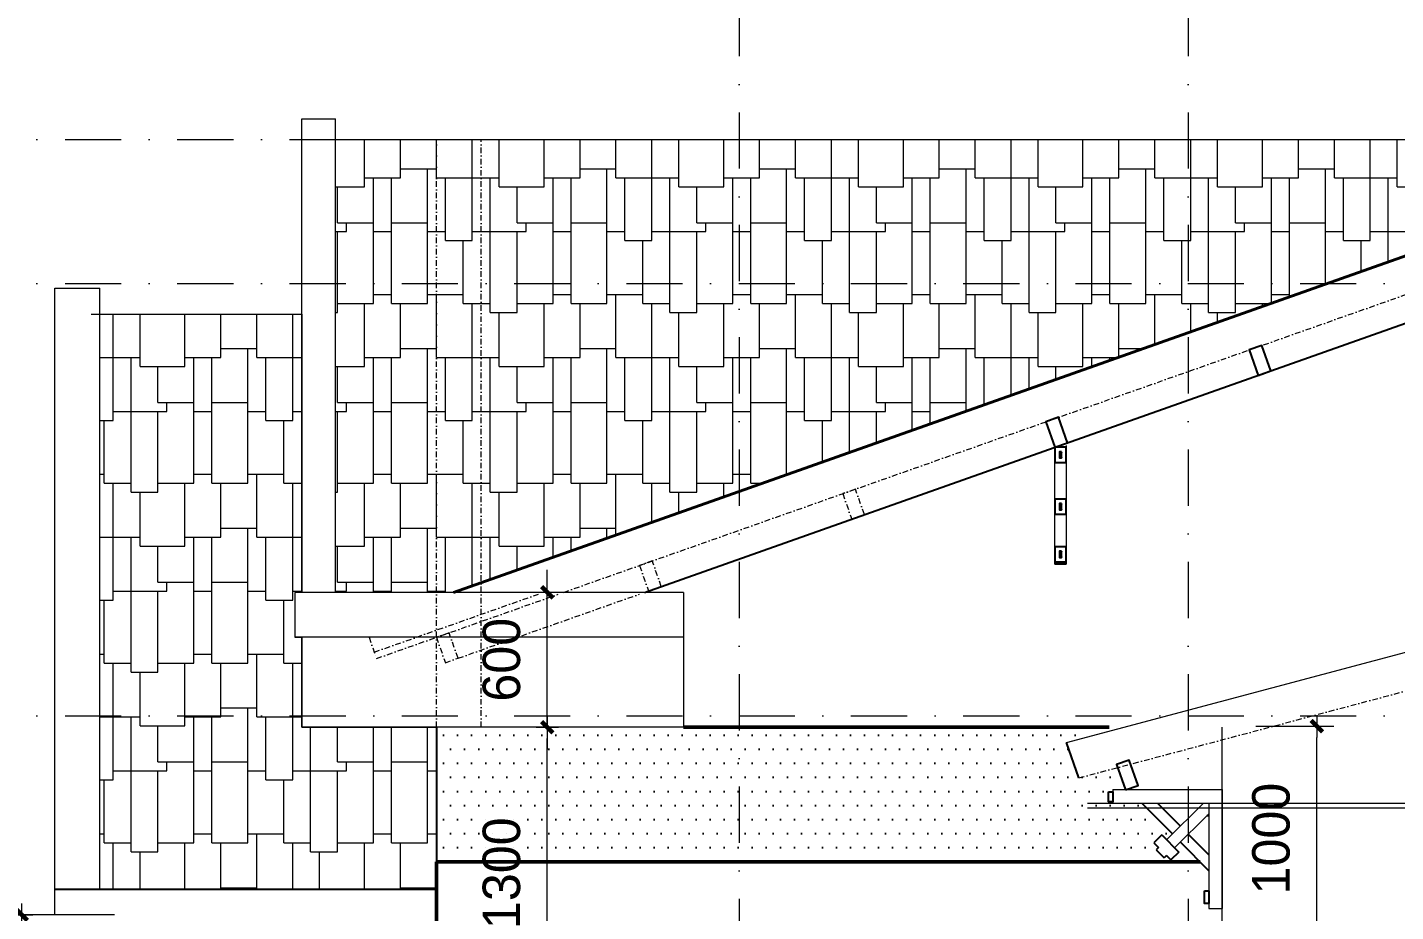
# Model space of a CAD drawing. Header units: millimetres. Extents: x 615730 to 2792744, y 139412 to 597571.
# Drawn here: x 773139 to 779233, y 293774 to 297710 of the extents above; entities that cross this region are included whole.
import ezdxf

# ---------------------------------------------------------------- set-up
doc = ezdxf.new("R2010")
doc.units = ezdxf.units.MM
doc.header["$MEASUREMENT"] = 0
doc.header["$PDMODE"] = 34
doc.linetypes.add('DASHDOT', pattern=[1, 0.5, -0.25, 0, -0.25])
doc.layers.get('0').update_dxf_attribs({"lineweight": 5})
for name, color, linetype, lineweight in [('3', 7, 'Continuous', 18), ('DIM', 7, 'Continuous', 50), ('KITCHEN', 4, 'Continuous', 20), ('KT', 148, 'Continuous', 18), ('NET-THAY', 4, 'Continuous', 20), ('NETNGOAITUONG', 1, 'Continuous', 40), ('thay', 7, 'Continuous', 15), ('TIM TRUC', 149, 'DASHDOT', 9), ('VLIEU', 250, 'Continuous', 9)]:
    doc.layers.add(name, color=color, linetype=linetype, lineweight=lineweight)
for name, color, linetype in [('CUADI', 40, 'Continuous'), ('HACH', 250, 'Continuous'), ('noi that', 29, 'Continuous'), ('VL', 155, 'Continuous')]:
    doc.layers.add(name, color=color, linetype=linetype)
doc.styles.add('VNI-AVO', font='vni-roms.shx')
doc.dimstyles.new('1-50b', dxfattribs={"dimtxt": 167, "dimasz": 50, "dimexe": 75, "dimexo": 150, "dimgap": 120, "dimtad": 1, "dimdec": 0, "dimzin": 12, "dimtxsty": 'VNI-AVO', "dimblk": ']', "dimcen": 0, "dimdle": 50, "dimclrd": 252, "dimclre": 252, "dimclrt": 2, "dimadec": 0, "dimazin": 0, "dimtfac": 1, "dimtdec": 0, "dimtix": 1, "dimtmove": 2, "dimatfit": 0, "dimldrblk": 'OPEN90', "dimfxl": 1, "dimlwd": -1, "dimlwe": -1, "dimarcsym": 0})
pattern_1 = [(0, (0, 0), (0, 800), [-280, 80, -160, 80, -200]), (0, (0, 40), (0, 800), [-120, 160, -80, 160, -280]), (0, (0, 200), (0, 800), [-40, 200, -560]), (0, (0, 240), (0, 800), [40, -200, 160, -160, 240]), (0, (0, 280), (0, 800), [-400, 160, -240]), (0, (0, 440), (0, 800), [120, -680]), (0, (0, 480), (0, 800), [-120, 160, -80, 160, -160, 120]), (0, (0, 520), (0, 800), [-280, 80, -160, 160, -120]), (0, (0, 760), (0, 800), [-600, 120, -80]), (0, (0, 800), (0, 800), [160, -560, 80]), (90, (0, 0), (-800, 5e-14), [240, -200, 360]), (90, (40, 0), (-800, 5e-14), [-200, 240, -360]), (90, (120, 0), (-800, 5e-14), [-40, 160, -240, 360]), (90, (160, 0), (-800, 5e-14), [40, -760]), (90, (240, 0), (-800, 5e-14), [-200, 280, -320]), (90, (280, 0), (-800, 5e-14), [240, -240, 320]), (90, (360, 0), (-800, 5e-14), [240, -240, 320]), (90, (400, 0), (-800, 5e-14), [-240, 240, -320]), (90, (520, 0), (-800, 5e-14), [280, -200, 320]), (90, (560, 0), (-800, 5e-14), [-240, 280, -280]), (90, (600, 0), (-800, 5e-14), [240, -520, 40]), (90, (680, 0), (-800, 5e-14), [-480, 280, -40]), (90, (720, 0), (-800, 5e-14), [480, -280, 40])]

# ---------------------------------------------------------------- blocks, each defined once
blk = doc.blocks.new(']')
for p, q in [((1, 0), (-1, 0)), ((0, 1), (0, -1))]:
    blk.add_line(p, q)
at = {"color": 9, "const_width": 0.4}
blk.add_lwpolyline([(-0.51, -0.51), (0.51, 0.51)], dxfattribs=at)
blk = doc.blocks.new('*D534')
at = {"layer": 'DEFPOINTS', "color": 0, "ltscale": 10, "transparency": 16777216}
for p in [(775454.7, 294595), (775859.8, 294595), (775560.6, 293295)]:
    blk.add_point(p, dxfattribs=at)
at = {"layer": 'KT', "color": 252, "ltscale": 10, "transparency": 16777216}
for p, q in [((775709.8, 294595), (775379.7, 294595)), ((775454.7, 293345), (775454.7, 294545)), ((775410.6, 293295), (775379.7, 293295))]:
    blk.add_line(p, q, dxfattribs=at)
at = {"layer": 'KT', "color": 252, "ltscale": 10, "transparency": 16777216, "xscale": 50, "yscale": 50, "zscale": 50}
for p, rotation in [((775454.7, 294595), 90), ((775454.7, 293295), 270)]:
    blk.add_blockref(']', p, dxfattribs=dict(at, rotation=rotation))
at = {"layer": 'KT', "color": 2, "ltscale": 10, "transparency": 16777216, "insert": (775251.2, 293945), "char_height": 167, "attachment_point": 5, "rotation": 90, "style": 'VNI-AVO'}
blk.add_mtext('1300', dxfattribs=at)
blk = doc.blocks.new('_Open90')
at = {"color": 0, "linetype": 'ByBlock', "lineweight": -2}
for p, q in [((0, 0), (-1, 0)), ((-0.5, 0.5), (0, 0)), ((0, 0), (-0.5, -0.5))]:
    blk.add_line(p, q, dxfattribs=at)
blk = doc.blocks.new('*D535')
at = {"layer": 'DEFPOINTS', "color": 0, "ltscale": 10, "transparency": 16777216}
for p in [(775454.7, 295195), (775859.8, 295195), (775859.8, 294595)]:
    blk.add_point(p, dxfattribs=at)
at = {"layer": 'KT', "color": 252, "ltscale": 10, "transparency": 16777216}
for p, q in [((775454.7, 295245), (775454.7, 295295)), ((775709.8, 295195), (775379.7, 295195)), ((775454.7, 294595), (775454.7, 295195)), ((775709.8, 294595), (775379.7, 294595)), ((775454.7, 294545), (775454.7, 294495))]:
    blk.add_line(p, q, dxfattribs=at)
at = {"layer": 'KT', "color": 252, "ltscale": 10, "transparency": 16777216, "xscale": 50, "yscale": 50, "zscale": 50}
for p, rotation in [((775454.7, 295195), 270), ((775454.7, 294595), 90)]:
    blk.add_blockref(']', p, dxfattribs=dict(at, rotation=rotation))
at = {"layer": 'KT', "color": 2, "ltscale": 10, "transparency": 16777216, "insert": (775251.2, 294895), "char_height": 167, "attachment_point": 5, "rotation": 90, "style": 'VNI-AVO'}
blk.add_mtext('600', dxfattribs=at)
blk = doc.blocks.new('*D539')
at = {"layer": 'DEFPOINTS', "color": 0, "ltscale": 10, "transparency": 16777216}
for p in [(773113, 293760.1), (773677.2, 293760.1), (773627.2, 290695)]:
    blk.add_point(p, dxfattribs=at)
at = {"layer": 'KT', "color": 252, "ltscale": 10, "transparency": 16777216}
for p, q in [((773527.2, 293760.1), (773038, 293760.1)), ((773113, 290745), (773113, 293710.1)), ((773477.2, 290695), (773038, 290695))]:
    blk.add_line(p, q, dxfattribs=at)
at = {"layer": 'KT', "color": 252, "ltscale": 10, "transparency": 16777216, "xscale": 50, "yscale": 50, "zscale": 50}
for p, rotation in [((773113, 293760.1), 90), ((773113, 290695), 270)]:
    blk.add_blockref(']', p, dxfattribs=dict(at, rotation=rotation))
at = {"layer": 'KT', "color": 2, "ltscale": 10, "transparency": 16777216, "insert": (772909.5, 292227.5), "char_height": 167, "attachment_point": 5, "rotation": 90, "style": 'VNI-AVO'}
blk.add_mtext('3065', dxfattribs=at)
blk = doc.blocks.new('*D542')
at = {"layer": 'DEFPOINTS', "color": 0, "ltscale": 10, "transparency": 16777216}
for p in [(778460.6, 294599), (778882.4, 294599), (778460.6, 293599.3)]:
    blk.add_point(p, dxfattribs=at)
at = {"layer": 'KT', "color": 252, "ltscale": 10, "transparency": 16777216}
for p, q in [((778610.6, 294599), (778957.4, 294599)), ((778882.4, 293649.3), (778882.4, 294549)), ((778610.6, 293599.3), (778957.4, 293599.3))]:
    blk.add_line(p, q, dxfattribs=at)
at = {"layer": 'KT', "color": 252, "ltscale": 10, "transparency": 16777216, "xscale": 50, "yscale": 50, "zscale": 50}
for p, rotation in [((778882.4, 294599), 90), ((778882.4, 293599.3), 270)]:
    blk.add_blockref(']', p, dxfattribs=dict(at, rotation=rotation))
at = {"layer": 'KT', "color": 2, "ltscale": 10, "transparency": 16777216, "insert": (778678.9, 294099.1), "char_height": 167, "attachment_point": 5, "rotation": 90, "style": 'VNI-AVO'}
blk.add_mtext('1000', dxfattribs=at)

msp = doc.modelspace()

# ---------------------------------------------------------------- hatches: boundary and pattern name
at = {"layer": 'HACH', "ltscale": 10}
h = msp.add_hatch(dxfattribs=at)
h.set_pattern_fill('DOTS', color=256, scale=1000, style=0)
h.set_pattern_definition([(0, (-351.1, 2621.69), (31.25, 62.5), [0, -62.5])])
h.paths.add_polyline_path([(778362.3, 293995), (778274.1, 294084.2), (778247.9, 294058.3), (778267, 294039.1), (778231.4, 294003.9), (778212.4, 294023.2), (778202.4, 294013.3), (778167.3, 294048.9), (778177.2, 294058.8), (778156, 294080.2), (778191.6, 294115.4), (778212.8, 294093.9), (778238.9, 294119.7), (778102.8, 294257.4), (777973.7, 294257.4), (777973.7, 294262.7), (777954.8, 294262.7), (777954.8, 294307.5), (777973.7, 294307.5), (777973.7, 294317.2), (778029.3, 294317.2), (777990, 294428.7), (777822.5, 294369.5), (777766.7, 294527.4), (777957.9, 294595), (776060.6, 294595), (774960.6, 294595), (774960.6, 293995)])
at = {"layer": 'KT', "ltscale": 10}
h = msp.add_hatch(dxfattribs=at)
h.set_pattern_fill('CEDAR', color=256, scale=800, style=0, pattern_type=2)
h.set_pattern_definition(pattern_1)
h.paths.add_polyline_path([(774960.6, 297211), (774510.6, 297211), (774510.6, 296570.5), (774960.6, 296570.5)])
h.paths.add_polyline_path([(774960.6, 296570.5), (774510.6, 296570.5), (774510.6, 295195), (774960.6, 295195)])
h.paths.add_polyline_path([(775160.6, 296570.5), (774960.6, 296570.5), (774960.6, 295195), (775036.9, 295195), (775160.6, 295238.7)])
h.paths.add_polyline_path([(775160.6, 297211), (774960.6, 297211), (774960.6, 296570.5), (775160.6, 296570.5)])
h.paths.add_polyline_path([(776309.5, 296570.5), (776309.5, 297211), (775160.6, 297211), (775160.6, 296570.5)])
h.paths.add_polyline_path([(776309.5, 297211), (776309.5, 296570.5), (778309.5, 296570.5), (778309.5, 297211)])
h.paths.add_polyline_path([(778309.5, 297211), (778309.5, 296570.5), (778930.1, 296570.5), (780743.2, 297211)])
h.paths.add_polyline_path([(776309.5, 296570.5), (776309.5, 295644.6), (778309.5, 296351.2), (778309.5, 296570.5)])
h.paths.add_polyline_path([(776309.5, 296570.5), (775160.6, 296570.5), (775160.6, 295238.7), (776309.5, 295644.6)])
h = msp.add_hatch(dxfattribs=at)
h.set_pattern_fill('CEDAR', color=256, scale=800, style=0, pattern_type=2)
h.set_pattern_definition(pattern_1)
h.paths.add_polyline_path([(778930.1, 296570.5), (778309.5, 296570.5), (778309.5, 296351.2)])
h = msp.add_hatch(dxfattribs=at)
h.set_pattern_fill('CEDAR', color=256, scale=800, style=0, pattern_type=2)
h.set_pattern_definition(pattern_1)
h.paths.add_polyline_path([(773461.1, 294644.9), (774360.6, 294644.9), (774360.6, 294995), (774330.6, 294995), (774330.6, 295195), (774360.6, 295195), (774360.6, 296433.9), (773461.1, 296433.9)])
h.paths.add_polyline_path([(773461.1, 294644.9), (773461.1, 293874.2), (774960.6, 293874.2), (774960.6, 294595), (774360.6, 294595), (774360.6, 294644.9)])

# ---------------------------------------------------------------- linework, layer by layer
at = {"layer": '3'}
for p, q in [((776060.6, 295195, 13.1), (774330.6, 295195, 13.1)), ((774330.6, 295195, 13.1), (774330.6, 294995, 13.1)), ((776060.6, 295195, 13.1), (776060.6, 294595, 13.1)), ((776060.6, 294995, 13.1), (774330.6, 294995, 13.1)), ((774360.6, 294595, 13.1), (774360.6, 294995, 13.1)), ((776060.6, 294595, 13.1), (774360.6, 294595, 13.1)), ((778460.6, 293602.3, 13.1), (778460.6, 294595, 13.1))]:
    msp.add_line(p, q, dxfattribs=at)
at = {"layer": 'CUADI'}
for p, q in [((777745.2, 295821, 13.1), (777735.5, 295793.1, 13.1)), ((777735.5, 295821, 13.1), (777745.2, 295793.1, 13.1)), ((777745.2, 295590.4, 13.1), (777735.5, 295562.5, 13.1)), ((777735.5, 295590.4, 13.1), (777745.2, 295562.5, 13.1)), ((777745.2, 295378.4, 13.1), (777735.5, 295350.5, 13.1)), ((777735.5, 295378.4, 13.1), (777745.2, 295350.5, 13.1)), ((777765.2, 295320.1, 13.1), (777715.5, 295320.1, 13.1)), ((778102.8, 294257.4, 13.1), (778238.9, 294119.7, 13.1)), ((778173.1, 294257.4, 13.1), (778274.5, 294154.9, 13.1)), ((778191.6, 294115.4, 13.1), (778156, 294080.2, 13.1)), ((778156, 294080.2, 13.1), (778177.2, 294058.8, 13.1)), ((778191.6, 294115.4, 13.1), (778267, 294039.1, 13.1)), ((778274.1, 294084.2, 13.1), (778400.6, 293956.2, 13.1)), ((778309.6, 294119.3, 13.1), (778400.6, 294027.3, 13.1)), ((778177.2, 294058.8, 13.1), (778167.3, 294048.9, 13.1)), ((778167.3, 294048.9, 13.1), (778202.4, 294013.3, 13.1)), ((778212.4, 294023.2, 13.1), (778202.4, 294013.3, 13.1)), ((778212.4, 294023.2, 13.1), (778231.4, 294003.9, 13.1)), ((778267, 294039.1, 13.1), (778231.4, 294003.9, 13.1))]:
    msp.add_line(p, q, dxfattribs=at)
at = {"layer": 'CUADI', "elevation": 13.1}
for points in [[(777765.2, 295841), (777715.5, 295841), (777715.5, 295773.1), (777765.2, 295773.1)], [(777745.2, 295821), (777735.5, 295821), (777735.5, 295793.1), (777745.2, 295793.1)], [(777765.2, 295610.4), (777715.5, 295610.4), (777715.5, 295542.5), (777765.2, 295542.5)], [(777745.2, 295590.4), (777735.5, 295590.4), (777735.5, 295562.5), (777745.2, 295562.5)], [(777765.2, 295398.4), (777715.5, 295398.4), (777715.5, 295330.5), (777765.2, 295330.5)], [(777745.2, 295378.4), (777735.5, 295378.4), (777735.5, 295350.5), (777745.2, 295350.5)], [(777954.8, 294307.5), (777973.7, 294307.5), (777973.7, 294262.7), (777954.8, 294262.7)], [(778381.7, 293867.1), (778400.6, 293867.1), (778400.6, 293810), (778381.7, 293810)]]:
    msp.add_lwpolyline(points, close=True, dxfattribs=at)
at = {"layer": 'DIM', "ltscale": 10}
for p, q in [((776060.6, 294595, 13.1), (777957.9, 294595, 13.1)), ((774960.6, 293995, 13.1), (778362.3, 293995, 13.1)), ((774960.6, 292695, 13.1), (774960.6, 293995, 13.1))]:
    msp.add_line(p, q, dxfattribs=at)
at = {"layer": 'KITCHEN'}
for p, q in [((774360.6, 297303.2, 13.1), (774510.6, 297303.2, 13.1)), ((774360.6, 295195, 13.1), (774360.6, 297303.2, 13.1)), ((774510.6, 295195, 13.1), (774510.6, 297303.2, 13.1)), ((774510.6, 297211, 13.1), (780743.2, 297211, 13.1)), ((777766.7, 294527.4, 13.2), (785845.1, 296674.8, 13)), ((773261.1, 293760.1), (773261.1, 296548.4)), ((773461.1, 293874.2), (773461.1, 296548.4)), ((773422.4, 296433.9), (774360.6, 296433.9, 13.1))]:
    msp.add_line(p, q, dxfattribs=at)
at = {"layer": 'KT', "ltscale": 10}
for p, q in [((788760.6, 294255, -126.9), (777860.6, 294255, 13.1)), ((788760.6, 294235, -126.9), (777860.6, 294235, 13.1))]:
    msp.add_line(p, q, dxfattribs=at)
at = {"layer": 'NET-THAY'}
msp.add_line((773261.1, 296548.4), (773461.1, 296548.4), dxfattribs=at)
at = {"layer": 'NETNGOAITUONG'}
msp.add_line((775036.9, 295195, 13.1), (786057.4, 299088.6, 12.8), dxfattribs=at)
at = {"layer": 'noi that'}
msp.add_line((778400.6, 294200.5, 13.1), (778391.8, 294200.5, 13.1), dxfattribs=at)
at = {"layer": 'thay'}
for p, q in [((777715.5, 295320.1, 13.1), (777715.5, 295849.3, 13.1)), ((777765.2, 295849.3, 13.1), (777765.2, 295320.1, 13.1)), ((777973.7, 294317.2, 13.1), (777973.7, 294257.4, 13.1)), ((777973.7, 294317.2, 13.1), (778460.6, 294317.2, 13.1)), ((778460.6, 294317.2, 13.1), (778460.6, 293787.9, 13.1)), ((777973.7, 294257.4, 13.1), (778460.6, 294257.4, 13.1)), ((778378.2, 294257.4, 13.1), (778212.8, 294093.9, 13.1)), ((778400.6, 294257.4, 13.1), (778400.6, 293787.9, 13.1)), ((778400.6, 294209.3, 13.1), (778247.9, 294058.3, 13.1)), ((778400.6, 293787.9, 13.1), (778460.6, 293787.9, 13.1))]:
    msp.add_line(p, q, dxfattribs=at)
at = {"layer": 'TIM TRUC', "ltscale": 500}
for p, q in [((776309.5, 299831.5, 13.1), (776309.5, 287548.1, 13.1)), ((778309.5, 299831.5, 13.1), (778309.5, 287548.1, 13.1)), ((770305.9, 297211, 13.1), (795696.7, 297211, 13.1)), ((770305.9, 296570.5, 13.1), (795696.7, 296570.5, 13.1)), ((770305.9, 294644.9, 13.1), (795696.7, 294644.9, 13.1))]:
    msp.add_line(p, q, dxfattribs=at)
at = {"layer": 'TIM TRUC', "ltscale": 50}
for p, q in [((775526.7, 295195, 13.1), (786050.8, 298913.2, 12.8)), ((774960.6, 294595, 13.1), (774960.6, 297211, 13.1)), ((775160.6, 294595, 13.1), (775160.6, 297211, 13.1)), ((777822.5, 294369.5, 13.2), (785861.1, 296502.8, 13)), ((774683.9, 294929, 13.2), (775425.9, 295191.2, 13.1)), ((774693.9, 294900.7, 13.2), (775502.8, 295186.5, 13.1)), ((775057.2, 294901.8, 13.1), (775865.5, 295187.4, 13.1)), ((774660.6, 294995, 13.1), (774693.9, 294900.7, 13.2))]:
    msp.add_line(p, q, dxfattribs=at)
at = {"layer": 'TIM TRUC', "ltscale": 50, "elevation": 13.1}
for points in [[(776810.5, 295521.3), (776867.1, 295541.3), (776827.1, 295654.4), (776770.6, 295634.4)], [(775905.6, 295201.5), (775962.1, 295221.5), (775922.2, 295334.7), (775865.6, 295314.7)], [(775000.6, 294881.8), (775057.2, 294901.8), (775017.2, 295014.9), (774960.6, 294995)]]:
    msp.add_lwpolyline(points, close=True, dxfattribs=at)
at = {"layer": 'VL', "ltscale": 10}
for p, q in [((775886.9, 295195, 13.1), (783760.6, 297976.8, 13.1)), ((774960.6, 294595, 13.1), (774960.6, 293995, 13.1)), ((777822.5, 294369.5, 13.2), (777766.7, 294527.4, 13.2)), ((773261.1, 293874.2), (774960.6, 293874.2, 13.1))]:
    msp.add_line(p, q, dxfattribs=at)
for points, elevation in [([(778620.5, 296160.7), (778677, 296180.7), (778637.1, 296293.9), (778580.5, 296273.9)], 13.1), ([(777715.5, 295841), (777772.1, 295861), (777732.1, 295974.1), (777675.5, 295954.1)], 13.1), ([(778029.9, 294315.5), (778086.5, 294335.5), (778046.5, 294448.6), (777990, 294428.7)], 13.2)]:
    msp.add_lwpolyline(points, close=True, dxfattribs=dict(at, elevation=elevation))
at = {"layer": 'VLIEU', "ltscale": 10, "elevation": 13.1}
msp.add_lwpolyline([(774960.6, 293874.2), (773461.1, 293874.2), (773461.1, 296433.9), (774360.6, 296433.9), (774360.6, 295195), (774330.6, 295195), (774330.6, 294995), (774360.6, 294995), (774360.6, 294595), (774960.6, 294595)], close=True, dxfattribs=at)

# ---------------------------------------------------------------- dimensions: what is measured, and where the dimension line sits
at = {"layer": 'KT', "ltscale": 10}
for base, p1, p2, picture, middle in [((775454.7, 295195, 13.1), (775859.8, 294595, 13.1), (775859.8, 295195, 13.1), '*D535', (775251.2, 294895, 13.1)), ((775454.7, 294595, 13.1), (775560.6, 293295, 13.1), (775859.8, 294595, 13.1), '*D534', (775251.2, 293945, 13.1)), ((778882.4, 294599, 13.1), (778460.6, 293599.3, 13.1), (778460.6, 294599, 13.1), '*D542', (778678.9, 294099.1, 13.1)), ((773113, 293760.1), (773627.2, 290695), (773677.2, 293760.1), '*D539', (772909.5, 292227.5))]:
    dim = msp.add_linear_dim(base=base, p1=p1, p2=p2, angle=90, dimstyle='1-50b', dxfattribs=at)
    dim.commit()
    dim.dimension.update_dxf_attribs({"geometry": picture, "text_midpoint": middle})

doc.saveas('drawing.dxf')
